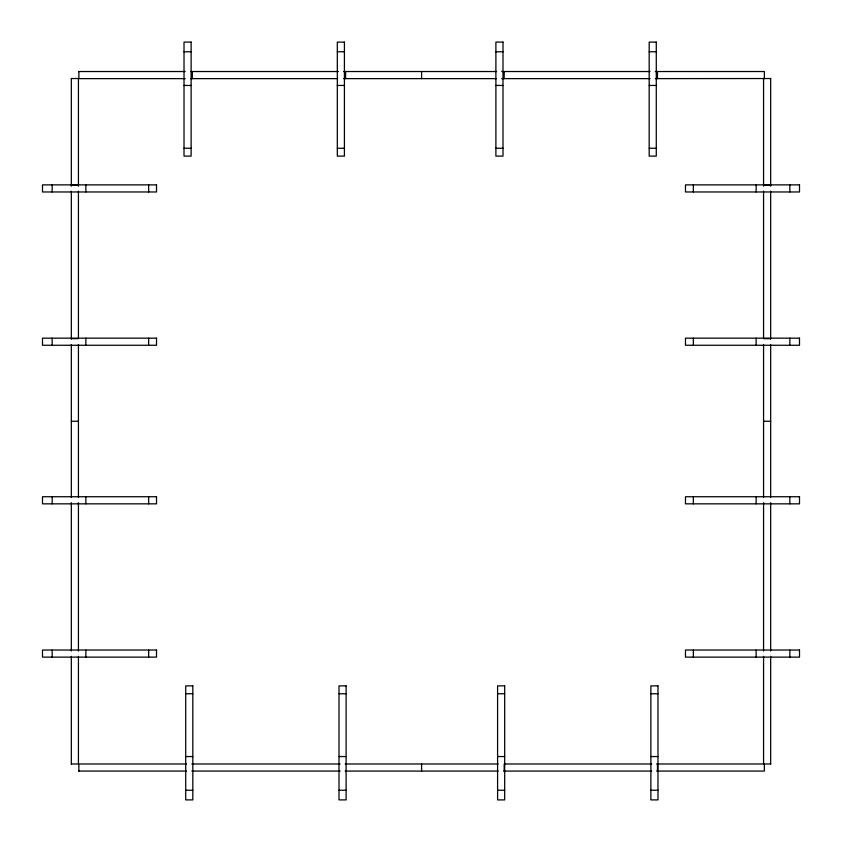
<?xml version="1.0" encoding="UTF-8"?>
<svg xmlns="http://www.w3.org/2000/svg" width="842" height="842" viewBox="0 0 842 842"><rect width="100%" height="100%" fill="white"/><g stroke="black" fill="none" stroke-linecap="round" stroke-linejoin="round"><path stroke-width="1.26" d="M184.019 51.762L191.123 51.762M337.316 51.762L344.41 51.762M495.896 51.762L503 51.762M649.182 51.762L656.286 51.762M78.685 71.528L185.24 71.528M190.492 71.528L338.389 71.528M343.715 71.528L496.643 71.528M501.695 71.528L650.077 71.528M655.234 71.528L764.389 71.528L764.326 78.632M71.328 78.527L78.432 78.527L78.432 186.198M185.24 78.632L78.874 78.632L78.874 71.528M190.492 78.632L337.695 78.632M343.715 78.632L496.443 78.632M501.695 78.632L650.077 78.632M655.276 78.632L770.672 78.527M184.019 85.452L191.123 85.452M337.316 85.452L344.41 85.452M495.896 85.452L503 85.452M649.182 85.452L656.286 85.452M184.019 148.255L191.123 148.255M337.316 148.255L344.41 148.255M495.896 148.255L503 148.255M649.182 148.255L656.286 148.255M71.328 185.366L78.432 185.366M763.568 185.366L770.672 185.366M71.328 338.652L78.432 338.652L78.432 191.176M770.672 338.652L763.568 338.652L763.568 191.176M71.328 421.253L78.432 421.253M763.568 421.253L770.672 421.253M185.714 693.745L192.818 693.745M339 693.745L346.104 693.745M497.59 693.745L504.684 693.745M650.877 693.745L657.981 693.745M185.714 756.548L192.818 756.548M339 756.548L346.104 756.548M497.59 756.548L504.684 756.548M650.877 756.548L657.981 756.548M71.328 763.978L78.432 763.978L78.432 656.297M186.545 763.978L78.874 763.978L78.874 771.072M191.797 763.978L340.179 763.978M345.22 763.978L498.232 763.978M651.676 763.978L504.19 763.978L504.19 771.072M656.644 763.978L770.672 763.978M78.685 771.072L186.556 771.072M191.797 771.072L340.179 771.072M345.22 771.072L498.232 771.072M503.695 771.072L651.676 771.072M656.644 771.072L764.389 771.072L764.326 763.978M185.714 790.238L192.818 790.238M339 790.238L346.104 790.238M497.59 790.238L504.684 790.238M650.877 790.238L657.981 790.238M789.838 184.872L789.838 191.965M789.838 338.158L789.838 345.262M789.838 496.738L789.838 503.842M789.838 650.035L789.838 657.128M770.672 78.453L770.672 186.198M770.672 191.176L770.672 339.147M770.672 344.61L770.672 497.633M770.672 502.663L770.672 651.045M770.672 656.286L770.672 764.168M763.568 78.527L763.568 186.198M763.568 344.61L763.568 497.633M763.568 502.663L763.568 651.045M763.568 656.297L763.568 763.978M756.148 184.872L756.148 191.965M756.148 338.158L756.148 345.262M756.148 496.738L756.148 503.842M756.148 650.035L756.148 657.128M693.345 184.872L693.345 191.965M693.345 338.158L693.345 345.262M693.345 496.738L693.345 503.842M693.345 650.035L693.345 657.128M657.476 71.528L657.476 78.632M657.476 763.978L657.476 771.072M504.19 71.528L504.19 78.632M421.6 71.528L421.6 78.632M421.6 763.978L421.6 771.072M345.609 71.528L345.609 78.632M192.323 71.528L192.323 78.632M148.655 184.872L148.655 191.965M148.655 338.158L148.655 345.262M148.655 496.738L148.655 503.842M148.655 650.035L148.655 657.128M85.852 184.872L85.852 191.965M85.852 338.158L85.852 345.262M85.852 496.738L85.852 503.842M85.852 650.035L85.852 657.128M78.432 344.61L78.432 497.633M78.432 502.663L78.432 651.045M71.328 78.453L71.328 186.198M71.328 191.176L71.328 339.147M71.328 344.61L71.328 497.633M71.328 502.663L71.328 651.045M71.328 656.286L71.328 764.168M52.162 184.872L52.162 191.965M52.162 338.158L52.162 345.262M52.162 496.738L52.162 503.842M52.162 650.035L52.162 657.128M191.123 42.1L184.019 42.1L184.019 156.117L191.123 156.128L191.123 42.1M344.41 42.1L337.316 42.1L337.316 156.117L344.41 156.128L344.41 42.1M503 42.1L495.896 42.1L495.896 156.117L503 156.128L503 42.1M656.286 42.1L649.182 42.1L649.182 156.117L656.286 156.128L656.286 42.1M156.517 184.872L42.5 184.872L42.5 191.965L156.517 191.965L156.528 184.872M799.5 184.872L685.483 184.872L685.472 191.965L799.5 191.965L799.5 184.872M156.517 338.158L42.5 338.158L42.5 345.262L156.517 345.262L156.528 338.158M799.5 338.158L685.483 338.158L685.472 345.262L799.5 345.262L799.5 338.158M156.517 496.738L42.5 496.738L42.5 503.842L156.517 503.842L156.528 496.738M799.5 496.738L685.483 496.738L685.472 503.842L799.5 503.842L799.5 496.738M156.517 650.035L42.5 650.035L42.5 657.128L156.517 657.128L156.528 650.035M799.5 650.035L685.483 650.035L685.472 657.128L799.5 657.128L799.5 650.035M192.818 685.872L185.714 685.872L185.714 799.9L192.818 799.9L192.818 685.883M346.104 685.872L339 685.872L339 799.9L346.104 799.9L346.104 685.883M504.684 685.872L497.59 685.872L497.59 799.9L504.684 799.9L504.684 685.883M657.981 685.872L650.877 685.872L650.877 799.9L657.981 799.9L657.981 685.883"/></g></svg>
